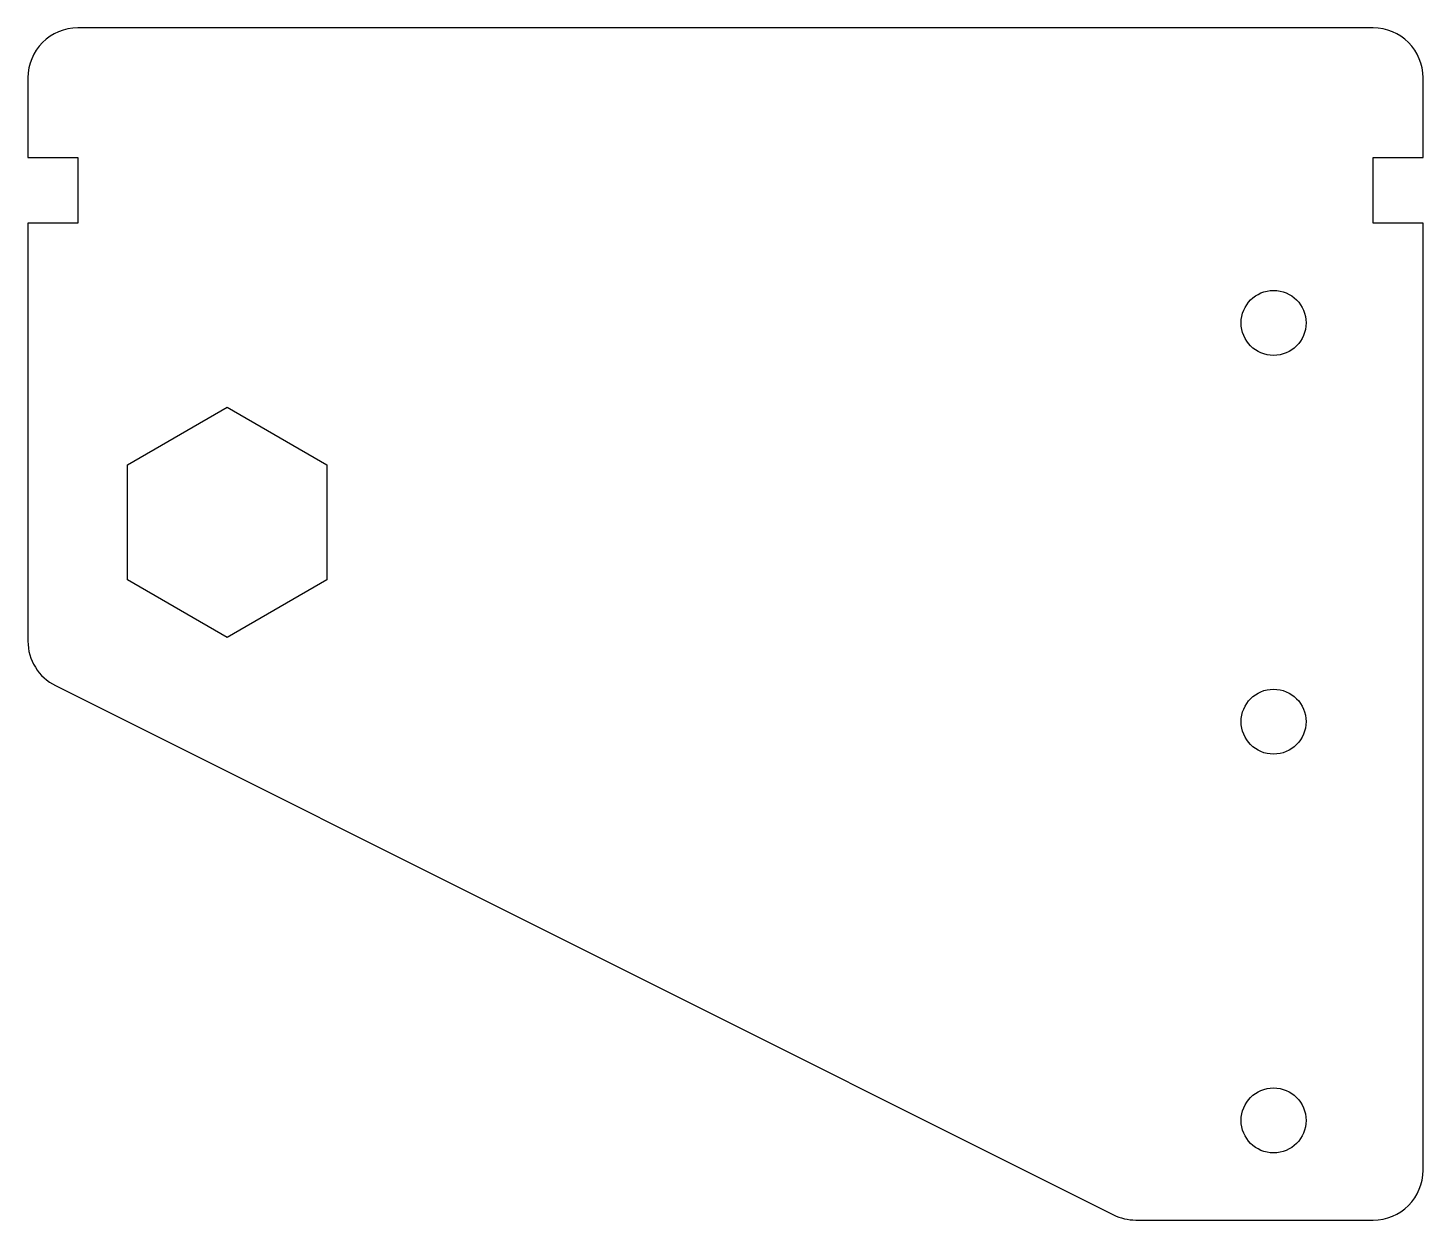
# Model space of a CAD drawing. Header units: inches. Extents: x -0.13 to 3.37, y -2.99 to 0.
import ezdxf

# ---------------------------------------------------------------- set-up
doc = ezdxf.new("R2010")
doc.units = ezdxf.units.IN
doc.header["$MEASUREMENT"] = 0

msp = doc.modelspace()

# ---------------------------------------------------------------- linework, layer by layer
msp.add_lwpolyline([(-0.125, -0.325), (0, -0.325), (0, -0.4899), (-0.125, -0.4899), (-0.125, -1.5377, 0.284079), (-0.0559, -1.6495), (2.5986, -2.9767, 0.116434), (2.6545, -2.9899), (3.25, -2.9899, 0.414214), (3.375, -2.8649), (3.375, -0.4899), (3.25, -0.4899), (3.25, -0.325), (3.375, -0.325), (3.375, -0.125, 0.414214), (3.25, 0), (0, 0, 0.414214), (-0.125, -0.125)], format="xyb", close=True)
msp.add_lwpolyline([(0.625, -1.3843), (0.375, -1.5286), (0.125, -1.3843), (0.125, -1.0956), (0.375, -0.9513), (0.625, -1.0956)], close=True)
for centre in [(3, -0.7399), (3, -1.7399), (3, -2.7399)]:
    msp.add_circle(centre, 0.0815)

doc.saveas('drawing.dxf')
